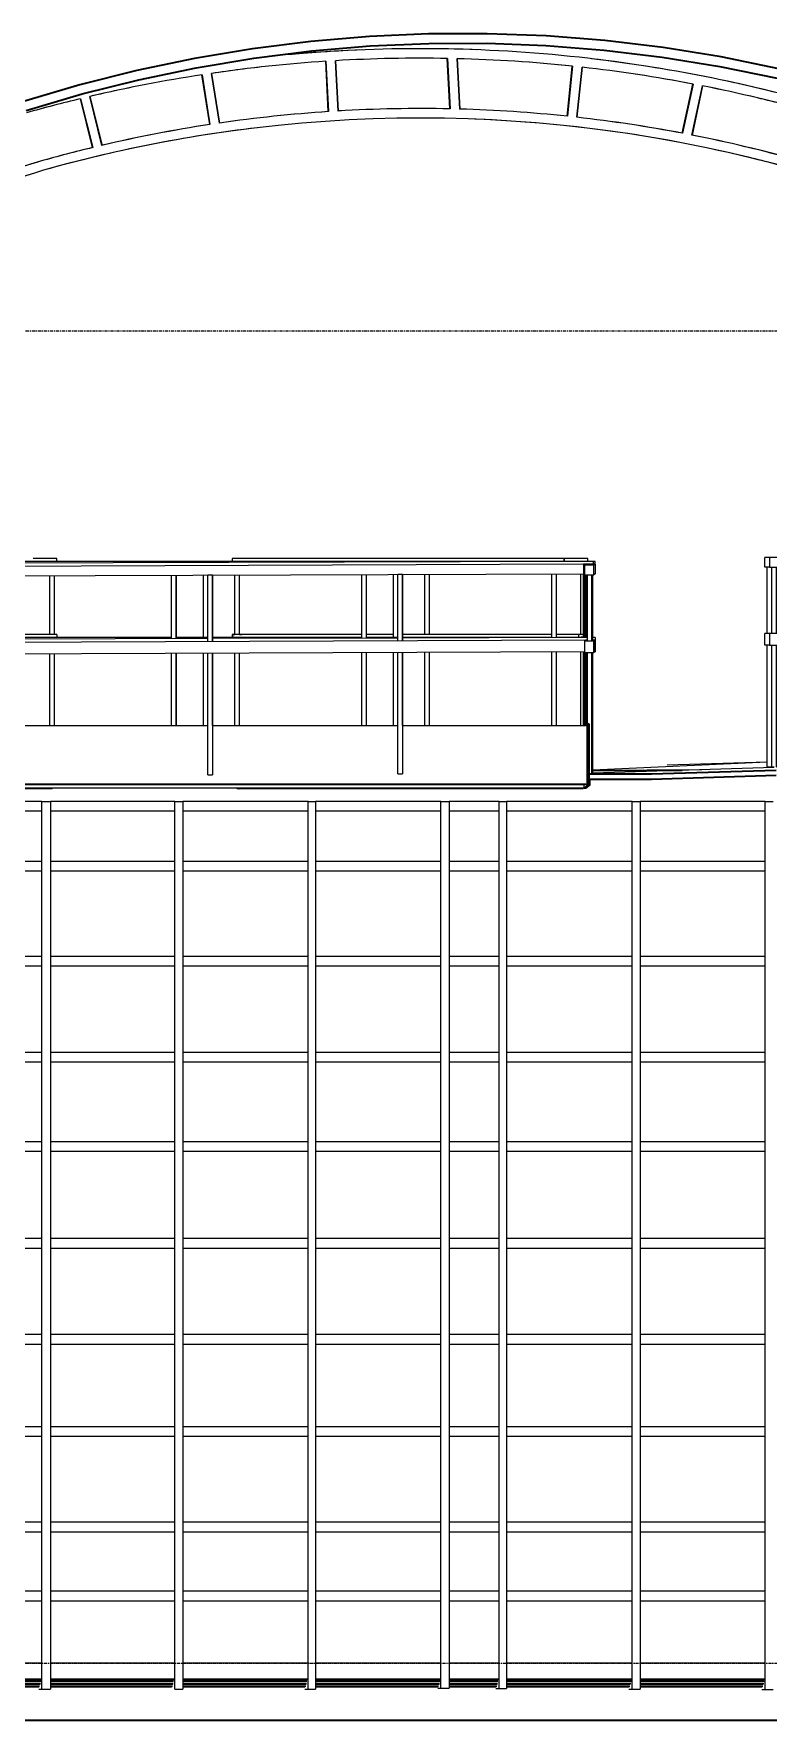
# Model space of a CAD drawing. Header units: millimetres. Extents: x -6070 to 23476, y -682 to 8474.
# Drawn here: x 6396 to 10260, y -400 to 8474 of the extents above; entities that cross this region are included whole.
import ezdxf

# ---------------------------------------------------------------- set-up
doc = ezdxf.new("R2010")
doc.units = ezdxf.units.MM
doc.linetypes.add('Centre', pattern=[31.75, 6.35, -4.7625, 15.875, -4.7625])
for name, color, linetype, lineweight in [('A-FLOR', 192, 'Continuous', 9), ('A-FLOR-LEVL', 51, 'Continuous', 9), ('A-ROOF', 132, 'Continuous', 9), ('M-EQPM', 50, 'Continuous', 9), ('S-BEAM', 12, 'Continuous', 9), ('Балясины', 7, 'Continuous', 9), ('Верхние поручни', 7, 'Continuous', 9), ('Поручни', 250, 'Continuous', 18)]:
    doc.layers.add(name, color=color, linetype=linetype, lineweight=lineweight)

# ---------------------------------------------------------------- blocks, each defined once
blk = doc.blocks.new('Mechanical Equipment 92 - Mechanical Equipment 91-3240296-Section 2')
at = {"layer": 'M-EQPM'}
for p, q in [((6439, 4434.2), (5784.5, 4434.2)), ((5784.5, 4384.2), (6439, 4384.2)), ((6438.6, 4434.2), (6439, 4434.2)), ((6439, 4434.2), (6484.5, 4434.2)), ((6439, -237.2), (6439, 4434.2)), ((6484.5, 4434.2), (6484.5, -237.2)), ((7137.8, 4434.2), (6484.5, 4434.2)), ((6484.5, 4384.2), (7137.8, 4384.2)), ((7137.3, 4434.2), (7137.8, 4434.2)), ((7137.8, 4434.2), (7180.7, 4434.2)), ((7137.8, -236.6), (7137.8, 4434.2)), ((7180.7, 4434.2), (7180.7, -236.6)), ((7839, 4434.2), (7180.7, 4434.2)), ((7180.7, 4384.2), (7839, 4384.2)), ((7838.6, 4434.2), (7839, 4434.2)), ((7839, 4434.2), (7878.2, 4434.2)), ((7839, -236.5), (7839, 4434.2)), ((7878.2, 4434.2), (7878.2, -236.5)), ((8537.8, 4434.2), (7878.2, 4434.2)), ((7878.2, 4384.2), (8537.8, 4384.2)), ((8537.3, 4434.2), (8537.8, 4434.2)), ((8537.8, 4434.2), (8580.7, 4434.2)), ((8537.8, -231.4), (8537.8, 4434.2)), ((8580.7, 4434.2), (8580.7, -231.4)), ((8844, 4434.2), (8580.7, 4434.2)), ((8580.7, 4384.2), (8844, 4384.2)), ((8843.6, 4434.2), (8844, 4434.2)), ((8844, 4434.2), (8883.2, 4434.2)), ((8844, -233.3), (8844, 4434.2)), ((8883.2, 4434.2), (8883.2, -233.3)), ((9544, 4434.2), (8883.2, 4434.2)), ((8883.2, 4384.2), (9544, 4384.2)), ((9543.5, 4434.2), (9544, 4434.2)), ((9544, 4434.2), (9586.9, 4434.2)), ((9544, -236.2), (9544, 4434.2)), ((9586.9, 4434.2), (9586.9, -236.2)), ((10243.4, 4434.2), (9586.9, 4434.2)), ((9586.9, 4384.2), (10243.4, 4384.2)), ((10243, 4434.2), (10243.4, 4434.2)), ((10243.4, 4434.2), (10286.4, 4434.2)), ((10243.4, -237.5), (10243.4, 4434.2)), ((6439, 4119.2), (5784.5, 4119.2)), ((7137.8, 4119.2), (6484.5, 4119.2)), ((7839, 4119.2), (7180.7, 4119.2)), ((8537.8, 4119.2), (7878.2, 4119.2)), ((8844, 4119.2), (8580.7, 4119.2)), ((9544, 4119.2), (8883.2, 4119.2)), ((10243.4, 4119.2), (9586.9, 4119.2)), ((5784.5, 4069.2), (6439, 4069.2)), ((6484.5, 4069.2), (7137.8, 4069.2)), ((7180.7, 4069.2), (7839, 4069.2)), ((7878.2, 4069.2), (8537.8, 4069.2)), ((8580.7, 4069.2), (8844, 4069.2)), ((8883.2, 4069.2), (9544, 4069.2)), ((9586.9, 4069.2), (10243.4, 4069.2)), ((6439, 3619.2), (5784.5, 3619.2)), ((5784.5, 3569.2), (6439, 3569.2)), ((7137.8, 3619.2), (6484.5, 3619.2)), ((6484.5, 3569.2), (7137.8, 3569.2)), ((7839, 3619.2), (7180.7, 3619.2)), ((7180.7, 3569.2), (7839, 3569.2)), ((8537.8, 3619.2), (7878.2, 3619.2)), ((7878.2, 3569.2), (8537.8, 3569.2)), ((8844, 3619.2), (8580.7, 3619.2)), ((8580.7, 3569.2), (8844, 3569.2)), ((9544, 3619.2), (8883.2, 3619.2)), ((8883.2, 3569.2), (9544, 3569.2)), ((10243.4, 3619.2), (9586.9, 3619.2)), ((9586.9, 3569.2), (10243.4, 3569.2)), ((6439, 3114.2), (5784.5, 3114.2)), ((7137.8, 3114.2), (6484.5, 3114.2)), ((7839, 3114.2), (7180.7, 3114.2)), ((8537.8, 3114.2), (7878.2, 3114.2)), ((8844, 3114.2), (8580.7, 3114.2)), ((9544, 3114.2), (8883.2, 3114.2)), ((10243.4, 3114.2), (9586.9, 3114.2)), ((5784.5, 3064.2), (6439, 3064.2)), ((6484.5, 3064.2), (7137.8, 3064.2)), ((7180.7, 3064.2), (7839, 3064.2)), ((7878.2, 3064.2), (8537.8, 3064.2)), ((8580.7, 3064.2), (8844, 3064.2)), ((8883.2, 3064.2), (9544, 3064.2)), ((9586.9, 3064.2), (10243.4, 3064.2)), ((6439, 2644.2), (5784.5, 2644.2)), ((5784.5, 2594.2), (6439, 2594.2)), ((7137.8, 2644.2), (6484.5, 2644.2)), ((6484.5, 2594.2), (7137.8, 2594.2)), ((7839, 2644.2), (7180.7, 2644.2)), ((7180.7, 2594.2), (7839, 2594.2)), ((8537.8, 2644.2), (7878.2, 2644.2)), ((7878.2, 2594.2), (8537.8, 2594.2)), ((8844, 2644.2), (8580.7, 2644.2)), ((8580.7, 2594.2), (8844, 2594.2)), ((9544, 2644.2), (8883.2, 2644.2)), ((8883.2, 2594.2), (9544, 2594.2)), ((10243.4, 2644.2), (9586.9, 2644.2)), ((9586.9, 2594.2), (10243.4, 2594.2)), ((6439, 2134.2), (5784.5, 2134.2)), ((7137.8, 2134.2), (6484.5, 2134.2)), ((7839, 2134.2), (7180.7, 2134.2)), ((8537.8, 2134.2), (7878.2, 2134.2)), ((8844, 2134.2), (8580.7, 2134.2)), ((9544, 2134.2), (8883.2, 2134.2)), ((10243.4, 2134.2), (9586.9, 2134.2)), ((5784.5, 2084.2), (6439, 2084.2)), ((6484.5, 2084.2), (7137.8, 2084.2)), ((7180.7, 2084.2), (7839, 2084.2)), ((7878.2, 2084.2), (8537.8, 2084.2)), ((8580.7, 2084.2), (8844, 2084.2)), ((8883.2, 2084.2), (9544, 2084.2)), ((9586.9, 2084.2), (10243.4, 2084.2)), ((6439, 1629.2), (5784.5, 1629.2)), ((7137.8, 1629.2), (6484.5, 1629.2)), ((7839, 1629.2), (7180.7, 1629.2)), ((8537.8, 1629.2), (7878.2, 1629.2)), ((8844, 1629.2), (8580.7, 1629.2)), ((9544, 1629.2), (8883.2, 1629.2)), ((10243.4, 1629.2), (9586.9, 1629.2)), ((5784.5, 1579.2), (6439, 1579.2)), ((6484.5, 1579.2), (7137.8, 1579.2)), ((7180.7, 1579.2), (7839, 1579.2)), ((7878.2, 1579.2), (8537.8, 1579.2)), ((8580.7, 1579.2), (8844, 1579.2)), ((8883.2, 1579.2), (9544, 1579.2)), ((9586.9, 1579.2), (10243.4, 1579.2)), ((6439, 1144.2), (5784.5, 1144.2)), ((5784.5, 1094.2), (6439, 1094.2)), ((7137.8, 1144.2), (6484.5, 1144.2)), ((6484.5, 1094.2), (7137.8, 1094.2)), ((7839, 1144.2), (7180.7, 1144.2)), ((7180.7, 1094.2), (7839, 1094.2)), ((8537.8, 1144.2), (7878.2, 1144.2)), ((7878.2, 1094.2), (8537.8, 1094.2)), ((8844, 1144.2), (8580.7, 1144.2)), ((8580.7, 1094.2), (8844, 1094.2)), ((9544, 1144.2), (8883.2, 1144.2)), ((8883.2, 1094.2), (9544, 1094.2)), ((10243.4, 1144.2), (9586.9, 1144.2)), ((9586.9, 1094.2), (10243.4, 1094.2)), ((6439, 641.7), (5784.5, 641.7)), ((7137.8, 641.7), (6484.5, 641.7)), ((7839, 641.7), (7180.7, 641.7)), ((8537.8, 641.7), (7878.2, 641.7)), ((8844, 641.7), (8580.7, 641.7)), ((9544, 641.7), (8883.2, 641.7)), ((10243.4, 641.7), (9586.9, 641.7)), ((5784.5, 591.7), (6439, 591.7)), ((6484.5, 591.7), (7137.8, 591.7)), ((7180.7, 591.7), (7839, 591.7)), ((7878.2, 591.7), (8537.8, 591.7)), ((8580.7, 591.7), (8844, 591.7)), ((8883.2, 591.7), (9544, 591.7)), ((9586.9, 591.7), (10243.4, 591.7)), ((6439, 279.2), (5784.5, 279.2)), ((7137.8, 279.2), (6484.5, 279.2)), ((7839, 279.2), (7180.7, 279.2)), ((8537.8, 279.2), (7878.2, 279.2)), ((8844, 279.2), (8580.7, 279.2)), ((9544, 279.2), (8883.2, 279.2)), ((10243.4, 279.2), (9586.9, 279.2)), ((5784.5, 229.2), (6439, 229.2)), ((6484.5, 229.2), (7137.8, 229.2)), ((7180.7, 229.2), (7839, 229.2)), ((7878.2, 229.2), (8537.8, 229.2)), ((8580.7, 229.2), (8844, 229.2)), ((8883.2, 229.2), (9544, 229.2)), ((9586.9, 229.2), (10243.4, 229.2)), ((6439, -100), (5784.5, -100)), ((7137.8, -100), (6484.5, -100)), ((7839, -100), (7180.7, -100)), ((8537.8, -100), (7878.2, -100)), ((8844, -100), (8580.7, -100)), ((9544, -100), (8883.2, -100)), ((10243.4, -100), (9586.9, -100)), ((5784.5, -183.7), (6439, -183.7)), ((6439, -183.7), (5784.5, -183.7)), ((5784.5, -186), (6433.8, -186)), ((6433.7, -186), (5784.5, -186)), ((5784.5, -195.1), (6433.2, -195.1)), ((6433.1, -195.1), (5784.5, -195.1)), ((5784.5, -206.4), (6431.6, -206.4)), ((6431.4, -206.4), (5784.5, -206.4)), ((5784.5, -210), (6429.3, -210)), ((6429.1, -210), (5784.5, -210)), ((5784.5, -221.1), (6427, -221.1)), ((6426.8, -221.2), (5784.5, -221.2)), ((5784.5, -222.3), (6424.7, -222.3)), ((6424.6, -222.3), (5784.5, -222.3)), ((5784.5, -223.4), (6422.5, -223.4)), ((6422.3, -237.2), (6439, -237.2)), ((6439, -237.2), (6484.5, -237.2)), ((6484.5, -183.7), (7137.8, -183.7)), ((7137.8, -183.7), (6484.5, -183.7)), ((6484.5, -186), (7132.6, -186)), ((7132.4, -186), (6484.5, -186)), ((6484.5, -195.1), (7132, -195.1)), ((7131.8, -195.1), (6484.5, -195.1)), ((6484.5, -206.4), (7130.3, -206.4)), ((7130.2, -206.4), (6484.5, -206.4)), ((6484.5, -210), (7128, -210)), ((7127.9, -210), (6484.5, -210)), ((6484.5, -221.1), (7125.7, -221.1)), ((7125.6, -221.2), (6484.5, -221.2)), ((6484.5, -222.3), (7123.5, -222.3)), ((7123.3, -222.3), (6484.5, -222.3)), ((6484.5, -223.4), (7121.2, -223.4)), ((7137.8, -236.6), (7180.7, -236.6)), ((7180.7, -183.7), (7839, -183.7)), ((7839, -183.7), (7180.7, -183.7)), ((7180.7, -186), (7833.8, -186)), ((7833.7, -186), (7180.7, -186)), ((7180.7, -195.1), (7833.2, -195.1)), ((7833.1, -195.1), (7180.7, -195.1)), ((7180.7, -206.4), (7831.5, -206.4)), ((7831.4, -206.4), (7180.7, -206.4)), ((7180.7, -210), (7829.2, -210)), ((7829.1, -210), (7180.7, -210)), ((7180.7, -221.1), (7827, -221.1)), ((7826.8, -221.2), (7180.7, -221.2)), ((7180.7, -222.3), (7824.7, -222.3)), ((7824.6, -222.3), (7180.7, -222.3)), ((7180.7, -223.4), (7822.5, -223.4)), ((7822.3, -236.5), (7839, -236.5)), ((7839, -236.5), (7878.2, -236.5)), ((7878.2, -183.7), (8537.8, -183.7)), ((8537.8, -183.7), (7878.2, -183.7)), ((7878.2, -186), (8532.6, -186)), ((8532.4, -186), (7878.2, -186)), ((7878.2, -195.1), (8532, -195.1)), ((8531.8, -195.1), (7878.2, -195.1)), ((7878.2, -206.4), (8530.3, -206.4)), ((8530.2, -206.4), (7878.2, -206.4)), ((7878.2, -210), (8528, -210)), ((8527.9, -210), (7878.2, -210)), ((7878.2, -221.1), (8525.7, -221.1)), ((8525.6, -221.2), (7878.2, -221.2)), ((7878.2, -222.3), (8523.5, -222.3)), ((8523.3, -222.3), (7878.2, -222.3)), ((7878.2, -223.4), (8521.2, -223.4)), ((8521.1, -231.4), (8537.8, -231.4)), ((8537.8, -231.4), (8580.7, -231.4)), ((8580.7, -183.7), (8844, -183.7)), ((8844, -183.7), (8580.7, -183.7)), ((8580.7, -186), (8838.8, -186)), ((8838.7, -186), (8580.7, -186)), ((8580.7, -195.1), (8838.2, -195.1)), ((8838.1, -195.1), (8580.7, -195.1)), ((8580.7, -206.4), (8836.5, -206.4)), ((8836.4, -206.4), (8580.7, -206.4)), ((8580.7, -210), (8834.2, -210)), ((8834.1, -210), (8580.7, -210)), ((8580.7, -221.1), (8832, -221.1)), ((8831.8, -221.2), (8580.7, -221.2)), ((8580.7, -222.3), (8829.7, -222.3)), ((8829.6, -222.3), (8580.7, -222.3)), ((8580.7, -223.4), (8827.5, -223.4)), ((8827.3, -233.3), (8844, -233.3)), ((8844, -233.3), (8883.2, -233.3)), ((8883.2, -183.7), (9544, -183.7)), ((9544, -183.7), (8883.2, -183.7)), ((8883.2, -186), (9538.8, -186)), ((9538.7, -186), (8883.2, -186)), ((8883.2, -195.1), (9538.2, -195.1)), ((9538.1, -195.1), (8883.2, -195.1)), ((8883.2, -206.4), (9536.5, -206.4)), ((9536.4, -206.4), (8883.2, -206.4)), ((8883.2, -210), (9534.2, -210)), ((9534.1, -210), (8883.2, -210)), ((8883.2, -221.1), (9532, -221.1)), ((9531.8, -221.2), (8883.2, -221.2)), ((8883.2, -222.3), (9529.7, -222.3)), ((9529.6, -222.3), (8883.2, -222.3)), ((8883.2, -223.4), (9527.4, -223.4)), ((9527.3, -236.2), (9544, -236.2)), ((9544, -236.2), (9586.9, -236.2)), ((9586.9, -183.7), (10243.4, -183.7)), ((10243.4, -183.7), (9586.9, -183.7)), ((9586.9, -186), (10238.3, -186)), ((10238.1, -186), (9586.9, -186)), ((9586.9, -195.1), (10237.6, -195.1)), ((10237.5, -195.1), (9586.9, -195.1)), ((9586.9, -206.4), (10236, -206.4)), ((10235.8, -206.4), (9586.9, -206.4)), ((9586.9, -210), (10233.7, -210)), ((10233.5, -210), (9586.9, -210)), ((9586.9, -221.1), (10231.4, -221.1)), ((10231.3, -221.2), (9586.9, -221.2)), ((9586.9, -222.3), (10229.1, -222.3)), ((10229, -222.3), (9586.9, -222.3)), ((9586.9, -223.4), (10226.9, -223.4)), ((10226.8, -237.5), (10243.4, -237.5)), ((10243.4, -237.5), (10286.4, -237.5))]:
    blk.add_line(p, q, dxfattribs=at)
blk = doc.blocks.new('Structural Framing 403 - Structural Framing 400-3251128-Section 2')
at = {"layer": 'S-BEAM'}
for p, q in [((8432.1, 8395), (8431.7, 8395)), ((8572.6, 8343.7), (8586.6, 8078.4)), ((8636.7, 8077.2), (8622.8, 8342.7)), ((8623.2, 8342.7), (8637.1, 8077.2)), ((7281.8, 8257.8), (7323.2, 7996.1)), ((7372.7, 8003.5), (7331.2, 8265.2)), ((7331.6, 8265.2), (7331.2, 8265.2)), ((7331.6, 8265.2), (7373.1, 8003.5)), ((7933.2, 8328.7), (7947.1, 8064.1)), ((7997, 8067.2), (7983.1, 8331.8)), ((7983.1, 8331.8), (7983.5, 8331.8)), ((7983.5, 8331.8), (7997.4, 8067.2)), ((9230.9, 8303.1), (9203.2, 8039.5)), ((9252.9, 8034.1), (9280.6, 8297.7)), ((9281, 8297.6), (9253.3, 8034.1)), ((9864.6, 8209.2), (9809.5, 7950)), ((9858.6, 7940.4), (9913.7, 8199.7)), ((9914.1, 8199.6), (9859, 7940.4)), ((6642.2, 8132.1), (6706.3, 7875)), ((6755, 7886.5), (6690.9, 8143.7)), ((6690.9, 8143.7), (6691.3, 8143.7)), ((6691.3, 8143.7), (6755.4, 7886.5)), ((8432.1, 8080), (8431.7, 8080)), ((8636.7, 8077.2), (8637.1, 8077.2)), ((9252.9, 8034.1), (9253.3, 8034.1)), ((9859, 7940.4), (9858.6, 7940.4)), ((6446.8, 7755.4), (6447.2, 7755.4))]:
    blk.add_line(p, q, dxfattribs=at)
for centre, major_axis, start_param, end_param in [((8431.7, 718.7), (0, 7676.3), 6.205232, 6.400519), ((8431.7, 718.7), (0, 7626.3), 6.264705, 6.342047), ((8432.1, 718.7), (0, 7676.3), 6.244562, 6.283786), ((8431.7, 718.7), (0, 7626.3), 6.178204, 6.258131), ((8431.7, 718.7), (0, 7676.3), 6.008849, 6.205179), ((8432.1, 718.7), (0, 7676.3), 6.008849, 6.165956), ((8431.7, 718.7), (0, 7626.3), 0.15137, 0.230304), ((8432.1, 718.7), (0, 7626.3), 0.151422, 0.230304), ((8431.7, 718.7), (0, 7626.3), 0.065419, 0.144813), ((8432.1, 718.7), (0, 7626.3), 0.105116, 0.144813), ((8431.7, 718.7), (0, 7626.3), 6.094168, 6.171647), ((8431.7, 718.7), (0, 7626.3), 6.009732, 6.087611), ((8431.7, 718.7), (0, 7626.3), 0.236861, 0.27546), ((8432.1, 718.7), (0, 7626.3), 0.236913, 0.27546), ((8431.7, 718.7), (0, 7311.3), 6.008237, 6.558134), ((8431.7, 718.7), (0, 7361.3), 6.26215, 6.342282), ((8432.1, 718.7), (0, 7361.3), 6.262206, 6.302216), ((8431.7, 718.7), (0, 7361.3), 6.216766, 6.255338), ((8431.7, 718.7), (0, 7361.3), 0.151164, 0.229799), ((8431.7, 718.7), (0, 7361.3), 0.065889, 0.144371), ((8431.7, 718.7), (0, 7361.3), 6.178194, 6.216711), ((8431.7, 718.7), (0, 7361.3), 6.094903, 6.171402), ((8432.1, 718.7), (0, 7361.3), 6.094958, 6.171402), ((8432.1, 718.7), (0, 7311.3), 0.117835, 0.274948), ((8431.7, 718.7), (0, 7361.3), 6.009941, 6.08811), ((8432.1, 718.7), (0, 7361.3), 6.009994, 6.08811), ((8431.7, 718.7), (0, 7361.3), 0.236591, 0.275032), ((9232.1, -1258.8), (0, 9434.8), 0.299689, 0.465815), ((9232.5, -1258.8), (0, 9434.8), 0.299689, 0.465815), ((9232.1, -1258.8), (0, 9484.8), 0.299624, 0.330232)]:
    blk.add_ellipse(centre, major_axis=major_axis, ratio=0.999984, start_param=start_param, end_param=end_param, dxfattribs=at)
blk = doc.blocks.new('Structural Framing 404 - Structural Framing 400-3251352-Section 2')
at = {"layer": 'S-BEAM'}
for p, q in [((8432, 8395), (8430.3, 8395)), ((8585.1, 8078.4), (8571.2, 8343.7)), ((7322, 7996.1), (7280.6, 8257.6)), ((7373.2, 8003.5), (7331.7, 8265.2)), ((7945.7, 8064.1), (7931.9, 8328.6)), ((9201.5, 8039.7), (9229.2, 8303.1)), ((9230.9, 8303.1), (9229.2, 8303.1)), ((9807.8, 7950.2), (9862.8, 8209.2)), ((9864.5, 8209.2), (9809.4, 7950)), ((9864.5, 8209.2), (9862.8, 8209.2)), ((6705.3, 7875), (6641.3, 8131.7)), ((6755.7, 7886.5), (6691.6, 8143.7)), ((8432, 8080), (8430.3, 8080)), ((7947.1, 8064.1), (7945.7, 8064.1))]:
    blk.add_line(p, q, dxfattribs=at)
for centre, major_axis, start_param, end_param in [((8430.3, 718.7), (0, 7676.3), 0.039877, 0.116941), ((8430.3, 718.7), (0, 7676.3), 6.244509, 6.283565), ((8432, 718.7), (0, 7676.3), 6.244532, 6.283786), ((8430.3, 718.7), (0, 7626.3), 6.178204, 6.257881), ((8430.3, 718.7), (0, 7626.3), 6.094168, 6.171377), ((8432, 718.7), (0, 7626.3), 0.190865, 0.230304), ((8430.3, 718.7), (0, 7626.3), 6.009732, 6.087325), ((8432, 718.7), (0, 7626.3), 0.236951, 0.27546), ((8430.3, 718.7), (0, 7361.3), 0.019031, 0.05886), ((8430.3, 718.7), (0, 7361.3), 6.26215, 6.301986), ((8432, 718.7), (0, 7361.3), 6.262179, 6.302216), ((8432, 718.7), (0, 7626.3), 6.009732, 6.048672), ((8430.3, 718.7), (0, 7361.3), 0.151164, 0.229575), ((8430.3, 718.7), (0, 7361.3), 0.065889, 0.144144), ((8430.3, 718.7), (0, 7311.3), 6.008237, 6.243907), ((8430.3, 718.7), (0, 7361.3), 0.236591, 0.275032), ((8432, 718.7), (0, 7311.3), 0.19642, 0.274948), ((8432, 718.7), (0, 7311.3), 6.008237, 6.047489), ((9232.1, -1258.8), (0, 9434.8), 0.299689, 0.465815), ((9230.4, -1258.8), (0, 9484.8), 0.299624, 0.330064)]:
    blk.add_ellipse(centre, major_axis=major_axis, ratio=0.999729, start_param=start_param, end_param=end_param, dxfattribs=at)
blk = doc.blocks.new('Structural Framing 405 - Structural Framing 400-3251881-Section 2')
at = {"layer": 'S-BEAM'}
for p, q in [((8432.5, 8395), (8432.2, 8395)), ((8637.5, 8077.2), (8623.6, 8342.6)), ((7373.4, 8003.5), (7332, 8265.2)), ((7997.7, 8067.2), (7983.9, 8331.8)), ((9253.7, 8034.1), (9281.3, 8297.6)), ((9859.4, 7940.4), (9914.4, 8199.1)), ((6755.7, 7886.9), (6691.6, 8143.7)), ((8432.5, 8080), (8432.2, 8080))]:
    blk.add_line(p, q, dxfattribs=at)
for centre, major_axis, start_param, end_param in [((8432.2, 718.7), (0, 7676.3), 6.244568, 6.283786), ((8432.5, 718.7), (0, 7676.3), 6.244611, 6.283786), ((8432.5, 718.7), (0, 7676.3), 6.008849, 6.165956), ((8432.2, 718.7), (0, 7361.3), 6.262413, 6.302216), ((8432.5, 718.7), (0, 7361.3), 6.262458, 6.302216), ((8432.5, 718.7), (0, 7361.3), 6.095247, 6.171402), ((8432.5, 718.7), (0, 7361.3), 6.0103, 6.08811)]:
    blk.add_ellipse(centre, major_axis=major_axis, ratio=0.999994, start_param=start_param, end_param=end_param, dxfattribs=at)
blk = doc.blocks.new('Structural Framing 421 - Structural Framing 421-3338092-Section 2')
at = {"layer": 'S-BEAM'}
for p, q in [((6336.4, 4834.5), (7311.4, 4834.6)), ((7336.4, 4834.6), (8311.4, 4834.6)), ((8336.4, 4834.6), (9307.4, 4834.6)), ((9318.1, 4840.8), (9319.9, 4838.8)), ((9313.9, 4525.8), (2583.7, 4525.6)), ((9308.1, 4532), (9313.9, 4525.8)), ((9313.9, 4525.7), (9324, 4525.7)), ((9324, 4525.7), (9318.1, 4532)), ((9324, 4525.7), (9324, 4552.5)), ((9324, 4522.1), (9324, 4552.5)), ((9291.2, 4504), (2573.7, 4504)), ((9324, 4522.1), (2583.7, 4522.1)), ((6493.5, 4500.4), (2583.7, 4500.4)), ((6483.5, 4500.4), (6483.5, 4500.1)), ((6493.5, 4500.4), (6493.5, 4504)), ((6493.5, 4500.1), (6493.5, 4500.4)), ((7466, 4500.4), (7465.8, 4500.1)), ((7466, 4500.4), (7466, 4504)), ((9286.2, 4500.4), (7466, 4500.4)), ((7475.8, 4500.1), (7476, 4500.4)), ((9276.2, 4500.4), (9276.2, 4500.1)), ((9286.2, 4500.4), (9286.2, 4504)), ((9286.2, 4500.1), (9286.2, 4500.4)), ((9291.2, 4504), (9291.2, 4522.1)), ((9314, 4522.1), (9291.2, 4504)), ((9291.2, 4504), (9301.2, 4504)), ((9301.2, 4504), (9324, 4522.1)), ((9313.4, 4522.1), (9314, 4522.1))]:
    blk.add_line(p, q, dxfattribs=at)
at = {"layer": 'S-BEAM', "lineweight": 35}
for p, q in [((9318.1, 4840.8), (9308.1, 4840.8)), ((9308.1, 4840.8), (9308.1, 4532)), ((9318.1, 4532), (9318.1, 4840.8)), ((9308.1, 4532), (9318.1, 4532))]:
    blk.add_line(p, q, dxfattribs=at)
blk = doc.blocks.new('Ограждение - 25mm-3380786-Section 2')
at = {"layer": 'Балясины'}
for p, q in [((9336.4, 5282.6), (9336.4, 5627.5)), ((9336.5, 5282.8), (9336.5, 5627.5)), ((9336.4, 4582.8), (9336.4, 5217.5)), ((9336.5, 4583.2), (9336.5, 5217.5))]:
    blk.add_line(p, q, dxfattribs=at)
blk = doc.blocks.new('Ограждение - 25mm-3380818-Section 2')
at = {"layer": 'Балясины'}
for p, q in [((9336.6, 5297.4), (9336.6, 5627.5)), ((9336.6, 4597.4), (9336.6, 5217.5)), ((9336.5, 4597.4), (9336.6, 4597.4))]:
    blk.add_line(p, q, dxfattribs=at)
blk = doc.blocks.new('Ограждение - 25mm-3380790-Section 2')
at = {"layer": 'Балясины'}
for p, q in [((9288.6, 5298), (9288.6, 5632.6)), ((9288.7, 5632.6), (9288.7, 5297.7)), ((9288.6, 4834.6), (9288.6, 5222.6)), ((9288.7, 5222.6), (9288.7, 4834.6))]:
    blk.add_line(p, q, dxfattribs=at)
blk = doc.blocks.new('Ограждение - 25mm-V4-Section 2')
at = {"layer": 'Балясины'}
for p, q in [((6481, 5312.4), (6481, 5622.1)), ((6506, 5312.4), (6506, 5622.2)), ((6481, 4834.5), (6481, 5212.1)), ((6506, 4834.5), (6506, 5212.2))]:
    blk.add_line(p, q, dxfattribs=at)
blk = doc.blocks.new('Ограждение - 25mm-3380792-Section 2')
at = {"layer": 'Балясины'}
for p, q in [((7453.5, 5312.4), (7453.5, 5625.8)), ((7453.5, 5312.4), (7453.5, 5625.8)), ((7478.5, 5312.4), (7478.5, 5625.8)), ((7453.5, 4834.6), (7453.5, 5215.8)), ((7453.5, 4834.6), (7453.5, 5215.8)), ((7478.5, 4834.6), (7478.5, 5215.8))]:
    blk.add_line(p, q, dxfattribs=at)
blk = doc.blocks.new('Ограждение - 25mm-3380794-Section 2')
at = {"layer": 'Балясины'}
for p, q in [((9273.7, 5312.4), (9273.7, 5632.5)), ((9273.7, 4834.6), (9273.7, 5222.5))]:
    blk.add_line(p, q, dxfattribs=at)
blk = doc.blocks.new('Ограждение - 25mm-3380808-Section 2')
at = {"layer": 'Балясины'}
for p, q in [((9307.4, 5627.5), (9307.4, 5279.1)), ((9332.4, 5279.1), (9332.4, 5627.5)), ((9332.5, 5279.2), (9332.5, 5627.5)), ((9307.4, 5217.5), (9307.4, 4579)), ((9332.4, 4579), (9332.4, 5217.5)), ((9332.5, 4579.2), (9332.5, 5217.5)), ((9332.4, 4579), (9332.5, 4579.2))]:
    blk.add_line(p, q, dxfattribs=at)
blk = doc.blocks.new('Ограждение - 25mm-V5-Section 2')
at = {"layer": 'Балясины'}
for p, q in [((9335.9, 5282), (9335.9, 5627.5)), ((9335.9, 5282.1), (9335.9, 5627.5)), ((9335.9, 4581.9), (9335.9, 5217.5)), ((9335.9, 4582.2), (9335.9, 5217.5)), ((9335.9, 4581.9), (9335.9, 4582.2))]:
    blk.add_line(p, q, dxfattribs=at)
blk = doc.blocks.new('Ограждение - 25mm-V6-Section 2')
at = {"layer": 'Балясины'}
for p, q in [((8336.4, 5629), (8311.4, 5628.7)), ((8311.4, 5278.9), (8311.4, 5628.7)), ((8336.4, 5629), (8336.4, 5279)), ((8336.6, 5629), (8336.4, 5629)), ((8336.6, 5279), (8336.6, 5629)), ((8311.4, 4579), (8311.4, 5218.9)), ((8336.4, 5219), (8336.4, 4579)), ((8336.6, 4834.6), (8336.6, 5219)), ((8311.4, 4579), (8336.4, 4579))]:
    blk.add_line(p, q, dxfattribs=at)
blk = doc.blocks.new('Ограждение - 25mm-V7-Section 2')
at = {"layer": 'Балясины'}
for p, q in [((7336.4, 5625.3), (7311.4, 5625)), ((7311.4, 5275.2), (7311.4, 5625)), ((7336.4, 5625.3), (7336.4, 5275.3)), ((7336.6, 5625.3), (7336.4, 5625.3)), ((7336.6, 5275.3), (7336.6, 5625.3)), ((7311.4, 4575.3), (7311.4, 5215.2)), ((7336.4, 5215.3), (7336.4, 4575.3)), ((7336.6, 4834.6), (7336.6, 5215.3)), ((7311.4, 4575.3), (7336.4, 4575.3))]:
    blk.add_line(p, q, dxfattribs=at)
blk = doc.blocks.new('Ограждение - 25mm-V15-Section 2')
at = {"layer": 'Балясины'}
for p, q in [((7121.2, 5290.8), (7121.2, 5624.5)), ((7146.2, 5290.9), (7146.2, 5624.6)), ((7146.3, 5290.9), (7146.3, 5624.6)), ((7121.2, 4834.6), (7121.2, 5214.5)), ((7146.2, 4834.6), (7146.2, 5214.6)), ((7146.3, 4834.6), (7146.3, 5214.6))]:
    blk.add_line(p, q, dxfattribs=at)
blk = doc.blocks.new('Ограждение - 25mm-V16-Section 2')
at = {"layer": 'Балясины'}
for p, q in [((8121.2, 5293.8), (8121.2, 5628.2)), ((8146.2, 5293.8), (8146.2, 5628.3)), ((8146.3, 5293.8), (8146.3, 5628.3)), ((8121.2, 4834.6), (8121.2, 5218.2)), ((8146.2, 4834.6), (8146.2, 5218.3)), ((8146.3, 4834.6), (8146.3, 5218.3))]:
    blk.add_line(p, q, dxfattribs=at)
blk = doc.blocks.new('Ограждение - 25mm-V17-Section 2')
at = {"layer": 'Балясины'}
for p, q in [((9121.2, 5296.7), (9121.2, 5631.9)), ((9146.2, 5296.8), (9146.2, 5632)), ((9146.2, 5296.8), (9146.2, 5632)), ((9121.2, 4834.6), (9121.2, 5221.9)), ((9146.2, 4834.6), (9146.2, 5222)), ((9146.2, 4834.6), (9146.2, 5222))]:
    blk.add_line(p, q, dxfattribs=at)
blk = doc.blocks.new('Ограждение - 25mm-1626530-Section 2')
at = {"layer": 'Балясины'}
for p, q in [((9306.9, 5297.4), (9306.9, 5627.5)), ((9307, 5627.5), (9307, 5297.4)), ((9306.9, 4834.6), (9306.9, 5217.5)), ((9307, 5217.5), (9307, 4834.6))]:
    blk.add_line(p, q, dxfattribs=at)
blk = doc.blocks.new('Ограждение - 25mm-V18-Section 2')
at = {"layer": 'Балясины'}
for p, q in [((9302.4, 5297.4), (9302.4, 5627.5)), ((9302.5, 5627.5), (9302.5, 5297.4)), ((9302.4, 4834.6), (9302.4, 5217.5)), ((9302.5, 5217.5), (9302.5, 4834.6))]:
    blk.add_line(p, q, dxfattribs=at)
blk = doc.blocks.new('Ограждение - 25mm-V19-Section 2')
at = {"layer": 'Балясины'}
for p, q in [((9297.8, 5297.6), (9297.8, 5627.5)), ((9298, 5627.5), (9298, 5297.6)), ((9297.8, 4834.6), (9297.8, 5217.5)), ((9298, 5217.5), (9298, 4834.6))]:
    blk.add_line(p, q, dxfattribs=at)
blk = doc.blocks.new('Ограждение - 25mm-V20-Section 2')
at = {"layer": 'Балясины'}
for p, q in [((9293.3, 5297.6), (9293.3, 5627.5)), ((9293.4, 5627.5), (9293.4, 5297.6)), ((9293.3, 4834.6), (9293.3, 5217.5)), ((9293.4, 5217.5), (9293.4, 4834.6))]:
    blk.add_line(p, q, dxfattribs=at)
blk = doc.blocks.new('Ограждение - 25mm-V21-Section 2')
at = {"layer": 'Балясины'}
for p, q in [((9288.7, 5297.7), (9288.7, 5632.6)), ((9288.9, 5632.6), (9288.9, 5297.6)), ((9288.7, 4834.6), (9288.7, 5222.6)), ((9288.9, 5222.6), (9288.9, 4834.6))]:
    blk.add_line(p, q, dxfattribs=at)
blk = doc.blocks.new('Ограждение - 25mm-V22-Section 2')
at = {"layer": 'Балясины'}
for p, q in [((8288.7, 5297.7), (8288.7, 5628.8)), ((8288.7, 4834.6), (8288.7, 5218.8))]:
    blk.add_line(p, q, dxfattribs=at)
blk = doc.blocks.new('Ограждение - 25mm-V23-Section 2')
at = {"layer": 'Балясины'}
for p, q in [((7288.7, 5297.7), (7288.7, 5625.1)), ((7288.7, 4834.6), (7288.7, 5215.1))]:
    blk.add_line(p, q, dxfattribs=at)
blk = doc.blocks.new('Ограждение - 25mm-V28-Section 2')
at = {"layer": 'Балясины'}
for p, q in [((8453.5, 5312.4), (8453.5, 5629.5)), ((8478.5, 5312.4), (8478.5, 5629.6)), ((8453.5, 4834.6), (8453.5, 5219.5)), ((8478.5, 4834.6), (8478.5, 5219.6))]:
    blk.add_line(p, q, dxfattribs=at)
blk = doc.blocks.new('Ограждение - Ограждение-3379861-Section 2')
at = {"layer": 'Верхние поручни'}
for p, q in [((9288.9, 5682.6), (3212, 5660)), ((9247.5, 5697.1), (3229, 5679.2)), ((9201.2, 5697.7), (3246.5, 5697.7)), ((6518.5, 5712.5), (6393.5, 5712.5)), ((6518.5, 5697.7), (6518.5, 5712.5)), ((7441.1, 5712.5), (7440.8, 5712.5)), ((7441.1, 5697.7), (7441.1, 5712.5)), ((7566, 5712.5), (7441.1, 5712.5)), ((9186.2, 5712.4), (7566, 5712.4)), ((9186.2, 5697.7), (9186.2, 5713)), ((9311.2, 5713), (9186.2, 5713)), ((9186.2, 5712.4), (9186.2, 5697.7)), ((9276.3, 5697.7), (9201.2, 5697.7)), ((9339.1, 5697.4), (9247.5, 5697.1)), ((9276.6, 5697.7), (9276.3, 5697.7)), ((9298.8, 5697.6), (9276.6, 5697.6)), ((9288.9, 5682.6), (9288.6, 5632.6)), ((9298.9, 5682.6), (9288.9, 5682.6)), ((9293.1, 5677.5), (9298.8, 5682.4)), ((9299, 5697.5), (9298.8, 5697.6)), ((9298.8, 5682.4), (9298.9, 5682.6)), ((9348.8, 5682.4), (9298.8, 5682.4)), ((9298.9, 5682.6), (9349, 5683)), ((9349, 5697.5), (9299, 5697.5)), ((9311.2, 5697.5), (9311.2, 5713)), ((9339.1, 5697.4), (9339.2, 5682.9)), ((9348.8, 5682.4), (9343.1, 5677.5)), ((9349, 5683), (9348.8, 5682.4)), ((9349, 5683), (9349, 5697.5)), ((9349, 5683), (9349, 5633)), ((3169.7, 5609.9), (9288.6, 5632.6)), ((9288.6, 5632.6), (9293.1, 5632.6)), ((9348.8, 5632.4), (9343.1, 5627.5)), ((9349, 5633), (9348.8, 5632.4))]:
    blk.add_line(p, q, dxfattribs=at)
at = {"layer": 'Поручни'}
for p, q in [((9293.1, 5677.5), (9293.1, 5627.5)), ((9343.1, 5677.5), (9293.1, 5677.5)), ((9293.1, 5627.5), (9343.1, 5627.5)), ((9343.1, 5627.5), (9343.1, 5677.5)), ((9293.1, 5277.5), (9293.1, 5217.5)), ((9343.1, 5277.5), (9293.1, 5277.5)), ((9343.1, 5217.5), (9343.1, 5277.5)), ((9293.1, 5217.5), (9343.1, 5217.5))]:
    blk.add_line(p, q, dxfattribs=at)
at = {"layer": 'Поручни', "color": 7, "lineweight": 9}
for p, q in [((9298.9, 5282.6), (3158.7, 5259.8)), ((6518.5, 5312.4), (6336.4, 5312.4)), ((7121.2, 5297.7), (6336.4, 5297.7)), ((7311.4, 5291.4), (6336.4, 5288.5)), ((6468.5, 5312.4), (6468.5, 5312.5)), ((6481, 5312.5), (6468.5, 5312.5)), ((6518.5, 5312.5), (6506, 5312.5)), ((6518.5, 5312.5), (6518.5, 5312.4)), ((6518.5, 5312.4), (6518.5, 5297.7)), ((7311.4, 5297.7), (7146.2, 5297.7)), ((8121.2, 5297.7), (7336.4, 5297.7)), ((8311.4, 5294.3), (7336.4, 5291.4)), ((7441, 5312.5), (7440.8, 5312.5)), ((7440.9, 5312.4), (7440.9, 5297.7)), ((7441, 5312.5), (7453.5, 5312.5)), ((7441, 5312.4), (7441, 5312.5)), ((7441, 5312.4), (7441, 5297.7)), ((7441.1, 5297.7), (7441.1, 5312.4)), ((8121.2, 5312.4), (7441.1, 5312.4)), ((7478.5, 5312.5), (7491, 5312.5)), ((7491, 5312.5), (7491, 5312.4)), ((8288.7, 5312.4), (8146.2, 5312.4)), ((8311.4, 5297.7), (8146.2, 5297.7)), ((9121.2, 5312.4), (8336.4, 5312.4)), ((9121.2, 5297.7), (8336.4, 5297.7)), ((9247.5, 5297.1), (8336.4, 5294.4)), ((9276.4, 5312.4), (9146.2, 5312.4)), ((9288.9, 5297.7), (9146.2, 5297.7)), ((9307.4, 5297.3), (9247.5, 5297.1)), ((9261.2, 5312.3), (9261.2, 5312.8)), ((9273.7, 5312.8), (9261.2, 5312.8)), ((9261.2, 5312.3), (9261.2, 5297.7)), ((9288.7, 5312.3), (9261.2, 5312.3)), ((9276.2, 5298), (9276.1, 5298)), ((9276.2, 5297.6), (9276.2, 5298)), ((9288.7, 5298), (9276.2, 5298)), ((9298.8, 5297.6), (9276.2, 5297.6)), ((9286.2, 5312.7), (9276.4, 5312.4)), ((9286.2, 5312.3), (9286.2, 5298)), ((9293.1, 5277.5), (9298.8, 5282.4)), ((9299, 5297.5), (9298.8, 5297.6)), ((9298.8, 5282.4), (9298.9, 5282.8)), ((9307.4, 5282.4), (9298.8, 5282.4)), ((9307.4, 5282.8), (9298.9, 5282.8)), ((9299, 5297.4), (9299, 5297.5)), ((9307.4, 5297.5), (9299, 5297.5)), ((9307.4, 5297.4), (9299, 5297.4)), ((9348.8, 5282.4), (9335.9, 5282.4)), ((9349.1, 5297.4), (9336.4, 5297.4)), ((9348.9, 5282.8), (9336.4, 5282.8)), ((9349, 5297.5), (9336.5, 5297.5)), ((9348.8, 5282.4), (9343.1, 5277.5)), ((9348.9, 5282.8), (9348.8, 5282.4)), ((9348.9, 5282.6), (9348.9, 5222.6)), ((9349, 5297.5), (9349, 5297.4)), ((9349.1, 5297.4), (9349.1, 5237.4)), ((9349.1, 5222.6), (9349.1, 5282.6)), ((3158.7, 5199.8), (9293.1, 5222.6)), ((9348.8, 5222.4), (9343.1, 5217.5)), ((9348.9, 5222.8), (9348.8, 5222.4)), ((9348.9, 5222.6), (9349.1, 5222.6))]:
    blk.add_line(p, q, dxfattribs=at)
for name in ['Ограждение - 25mm-V4-Section 2', 'Ограждение - 25mm-V15-Section 2', 'Ограждение - 25mm-V23-Section 2', 'Ограждение - 25mm-V7-Section 2', 'Ограждение - 25mm-3380792-Section 2', 'Ограждение - 25mm-V16-Section 2', 'Ограждение - 25mm-V22-Section 2', 'Ограждение - 25mm-V6-Section 2', 'Ограждение - 25mm-V28-Section 2', 'Ограждение - 25mm-V17-Section 2', 'Ограждение - 25mm-3380794-Section 2', 'Ограждение - 25mm-3380790-Section 2', 'Ограждение - 25mm-V21-Section 2', 'Ограждение - 25mm-V20-Section 2', 'Ограждение - 25mm-V19-Section 2', 'Ограждение - 25mm-V18-Section 2', 'Ограждение - 25mm-1626530-Section 2', 'Ограждение - 25mm-3380808-Section 2', 'Ограждение - 25mm-V5-Section 2', 'Ограждение - 25mm-3380786-Section 2', 'Ограждение - 25mm-3380818-Section 2']:
    blk.add_blockref(name, (0, 0))
blk = doc.blocks.new('Тип верхнего поручня - Верхний поручень_Внутренний_-3380570-Section 2')
at = {"layer": 'Верхние поручни'}
for p, q in [((9288.9, 5682.6), (3212, 5660)), ((9247.5, 5697.1), (3229, 5679.2)), ((9201.2, 5697.7), (3246.5, 5697.7)), ((6518.5, 5712.5), (6393.5, 5712.5)), ((6518.5, 5697.7), (6518.5, 5712.5)), ((7441.1, 5712.5), (7440.8, 5712.5)), ((7441.1, 5697.7), (7441.1, 5712.5)), ((7566, 5712.5), (7441.1, 5712.5)), ((9186.2, 5712.4), (7566, 5712.4)), ((9186.2, 5697.7), (9186.2, 5713)), ((9311.2, 5713), (9186.2, 5713)), ((9186.2, 5712.4), (9186.2, 5697.7)), ((9276.3, 5697.7), (9201.2, 5697.7)), ((9339.1, 5697.4), (9247.5, 5697.1)), ((9276.6, 5697.7), (9276.3, 5697.7)), ((9298.8, 5697.6), (9276.6, 5697.6)), ((9288.9, 5682.6), (9288.6, 5632.6)), ((9298.9, 5682.6), (9288.9, 5682.6)), ((9293.1, 5677.5), (9298.8, 5682.4)), ((9299, 5697.5), (9298.8, 5697.6)), ((9298.8, 5682.4), (9298.9, 5682.6)), ((9348.8, 5682.4), (9298.8, 5682.4)), ((9298.9, 5682.6), (9349, 5683)), ((9349, 5697.5), (9299, 5697.5)), ((9311.2, 5697.5), (9311.2, 5713)), ((9339.1, 5697.4), (9339.2, 5682.9)), ((9348.8, 5682.4), (9343.1, 5677.5)), ((9349, 5683), (9348.8, 5682.4)), ((9349, 5683), (9349, 5697.5)), ((9349, 5683), (9349, 5633)), ((3169.7, 5609.9), (9288.6, 5632.6)), ((9288.6, 5632.6), (9293.1, 5632.6)), ((9293.1, 5677.5), (9293.1, 5627.5)), ((9343.1, 5677.5), (9293.1, 5677.5)), ((9293.1, 5627.5), (9343.1, 5627.5)), ((9343.1, 5627.5), (9343.1, 5677.5)), ((9348.8, 5632.4), (9343.1, 5627.5)), ((9349, 5633), (9348.8, 5632.4))]:
    blk.add_line(p, q, dxfattribs=at)
blk = doc.blocks.new('Ограждение - 25mm-V29-Section 2')
at = {"layer": 'Балясины'}
for p, q in [((10253.7, 5317.4), (10253.7, 5667.4)), ((10253.7, 4617.4), (10253.7, 5257.4)), ((10253.7, 4617.4), (10278.7, 4617.4))]:
    blk.add_line(p, q, dxfattribs=at)
blk = doc.blocks.new('Ограждение - 25mm-V30-Section 2')
at = {"layer": 'Балясины'}
for p, q in [((14053.6, 5667.4), (14053.6, 5572)), ((14078.8, 5543.5), (14078.8, 5667.4)), ((14053.6, 5494.1), (14053.6, 5317.4)), ((14078.8, 5317.4), (14078.8, 5464.6)), ((14053.6, 5257.4), (14053.6, 4834.5)), ((14078.8, 4834.5), (14078.8, 5257.4))]:
    blk.add_line(p, q, dxfattribs=at)
blk = doc.blocks.new('Ограждение - 25mm-V31-Section 2')
at = {"layer": 'Балясины'}
for p, q in [((14053.7, 5571.9), (14053.7, 5667.4)), ((14078.7, 5543.6), (14078.7, 5667.4)), ((14053.7, 5317.4), (14053.7, 5494)), ((14078.7, 5317.4), (14078.7, 5464.7)), ((14053.7, 4617.4), (14053.7, 5257.4)), ((14078.7, 4617.4), (14078.7, 5257.4)), ((14053.7, 4617.4), (14078.7, 4617.4))]:
    blk.add_line(p, q, dxfattribs=at)
blk = doc.blocks.new('Ограждение - 25mm-V32-Section 2')
at = {"layer": 'Балясины'}
for p, q in [((10278.6, 5317.4), (10278.6, 5667.4)), ((10303.8, 5667.4), (10303.8, 5317.4)), ((10278.6, 4617.4), (10278.6, 5257.4)), ((10303.8, 5257.4), (10303.8, 4617.4))]:
    blk.add_line(p, q, dxfattribs=at)
blk = doc.blocks.new('Ограждение - 25mm-V33-Section 2')
at = {"layer": 'Балясины'}
for p, q in [((11253.6, 5667.4), (11253.6, 5317.4)), ((11253.8, 5317.4), (11253.8, 5667.4)), ((11278.8, 5317.4), (11278.8, 5667.4)), ((11253.6, 5257.4), (11253.6, 4834.5)), ((11253.8, 4834.5), (11253.8, 5257.4)), ((11278.8, 4834.5), (11278.8, 5257.4))]:
    blk.add_line(p, q, dxfattribs=at)
blk = doc.blocks.new('Ограждение - 25mm-V34-Section 2')
at = {"layer": 'Балясины'}
for p, q in [((12253.6, 5667.4), (12253.6, 5317.4)), ((12253.8, 5317.4), (12253.8, 5667.4)), ((12278.8, 5317.4), (12278.8, 5667.4)), ((12253.6, 5257.4), (12253.6, 4834.5)), ((12253.8, 4834.5), (12253.8, 5257.4)), ((12278.8, 4834.5), (12278.8, 5257.4))]:
    blk.add_line(p, q, dxfattribs=at)
blk = doc.blocks.new('Ограждение - 25mm-V35-Section 2')
at = {"layer": 'Балясины'}
for p, q in [((13253.6, 5667.4), (13253.6, 5317.4)), ((13253.7, 5317.4), (13253.7, 5667.4)), ((13278.7, 5317.4), (13278.7, 5667.4)), ((13253.6, 5257.4), (13253.6, 4834.5)), ((13253.7, 4834.5), (13253.7, 5257.4)), ((13278.7, 4834.5), (13278.7, 5257.4))]:
    blk.add_line(p, q, dxfattribs=at)
blk = doc.blocks.new('Ограждение - 25mm-V36-Section 2')
at = {"layer": 'Балясины'}
for p, q in [((13053.7, 5317.4), (13053.7, 5667.4)), ((13053.8, 5317.4), (13053.8, 5667.4)), ((13078.8, 5667.4), (13078.8, 5317.4)), ((13053.7, 4834.5), (13053.7, 5257.4)), ((13053.8, 4617.4), (13053.8, 5257.4)), ((13078.8, 5257.4), (13078.8, 4617.4)), ((13053.8, 4617.4), (13078.8, 4617.4))]:
    blk.add_line(p, q, dxfattribs=at)
blk = doc.blocks.new('Ограждение - 25mm-V37-Section 2')
at = {"layer": 'Балясины'}
for p, q in [((12053.7, 5317.4), (12053.7, 5667.4)), ((12053.9, 5317.4), (12053.9, 5667.4)), ((12078.9, 5667.4), (12078.9, 5317.4)), ((12053.7, 4834.5), (12053.7, 5257.4)), ((12053.9, 4617.4), (12053.9, 5257.4)), ((12078.9, 5257.4), (12078.9, 4617.4)), ((12053.9, 4617.4), (12078.9, 4617.4))]:
    blk.add_line(p, q, dxfattribs=at)
blk = doc.blocks.new('Ограждение - 25mm-V38-Section 2')
at = {"layer": 'Балясины'}
for p, q in [((11053.7, 5317.4), (11053.7, 5667.4)), ((11053.9, 5317.4), (11053.9, 5667.4)), ((11078.9, 5667.4), (11078.9, 5317.4)), ((11053.7, 4834.5), (11053.7, 5257.4)), ((11053.9, 4617.4), (11053.9, 5257.4)), ((11078.9, 5257.4), (11078.9, 4617.4)), ((11053.9, 4617.4), (11078.9, 4617.4))]:
    blk.add_line(p, q, dxfattribs=at)
blk = doc.blocks.new('Ограждение - 25mm-V39-Section 2')
at = {"layer": 'Балясины'}
for p, q in [((10278.7, 5317.4), (10278.7, 5667.4)), ((10303.7, 5317.4), (10303.7, 5667.4)), ((10278.7, 4617.4), (10278.7, 5257.4)), ((10303.7, 4617.4), (10303.7, 5257.4)), ((10278.7, 4617.4), (10291.2, 4617.4)), ((10301.2, 4617.4), (10303.7, 4617.4))]:
    blk.add_line(p, q, dxfattribs=at)
blk = doc.blocks.new('Ограждение - Ограждение-3381258-Section 2')
at = {"layer": 'Верхние поручни'}
for p, q in [((10241.2, 5667.4), (10241.2, 5717.4)), ((10266.2, 5717.4), (10241.2, 5717.4)), ((12694.5, 5717.4), (10316.2, 5717.4)), ((13854.1, 5717.4), (13461.5, 5717.4)), ((14091.2, 5717.4), (13924.1, 5717.4)), ((14091.2, 5717.4), (14091.2, 5667.4)), ((10266.2, 5667.4), (10241.2, 5667.4)), ((10316.2, 5667.4), (13900.5, 5667.4)), ((13969.4, 5667.4), (14091.2, 5667.4))]:
    blk.add_line(p, q, dxfattribs=at)
at = {"layer": 'Поручни'}
for p, q in [((10316.2, 5717.4), (10266.2, 5717.4)), ((10266.2, 5717.4), (10266.2, 5667.4)), ((10316.2, 5667.4), (10316.2, 5717.4)), ((10266.2, 5667.4), (10316.2, 5667.4)), ((10316.2, 5317.4), (10266.2, 5317.4)), ((10266.2, 5317.4), (10266.2, 5257.4)), ((10266.2, 5257.4), (10316.2, 5257.4)), ((10316.2, 5257.4), (10316.2, 5317.4))]:
    blk.add_line(p, q, dxfattribs=at)
at = {"layer": 'Поручни', "color": 7, "lineweight": 9}
for p, q in [((10241.2, 5257.4), (10241.2, 5317.4)), ((10266.2, 5317.4), (10241.2, 5317.4)), ((10266.2, 5257.4), (10241.2, 5257.4)), ((14091.2, 5317.4), (10316.2, 5317.4)), ((10316.2, 5257.4), (14091.2, 5257.4)), ((14091.2, 5317.4), (14091.2, 5257.4))]:
    blk.add_line(p, q, dxfattribs=at)
for name in ['Ограждение - 25mm-V29-Section 2', 'Ограждение - 25mm-V32-Section 2', 'Ограждение - 25mm-V39-Section 2', 'Ограждение - 25mm-V38-Section 2', 'Ограждение - 25mm-V33-Section 2', 'Ограждение - 25mm-V37-Section 2', 'Ограждение - 25mm-V34-Section 2', 'Ограждение - 25mm-V36-Section 2', 'Ограждение - 25mm-V35-Section 2', 'Ограждение - 25mm-V30-Section 2', 'Ограждение - 25mm-V31-Section 2']:
    blk.add_blockref(name, (0, 0))
blk = doc.blocks.new('Тип верхнего поручня - Верхний поручень_Внутренний_-3381593-Section 2')
at = {"layer": 'Верхние поручни'}
for p, q in [((10241.2, 5667.4), (10241.2, 5717.4)), ((10266.2, 5717.4), (10241.2, 5717.4)), ((10316.2, 5717.4), (10266.2, 5717.4)), ((10266.2, 5717.4), (10266.2, 5667.4)), ((10316.2, 5667.4), (10316.2, 5717.4)), ((12694.5, 5717.4), (10316.2, 5717.4)), ((13854.1, 5717.4), (13461.5, 5717.4)), ((14091.2, 5717.4), (13924.1, 5717.4)), ((14091.2, 5717.4), (14091.2, 5667.4)), ((10266.2, 5667.4), (10241.2, 5667.4)), ((10266.2, 5667.4), (10316.2, 5667.4)), ((10316.2, 5667.4), (13900.5, 5667.4)), ((13969.4, 5667.4), (14091.2, 5667.4))]:
    blk.add_line(p, q, dxfattribs=at)

msp = doc.modelspace()

# ---------------------------------------------------------------- linework, layer by layer
at = {"layer": 'A-FLOR', "lineweight": 18}
for p, q in [((10253.7, 4641.5), (9336.5, 4599.6)), ((10253.7, 4641.8), (9729, 4626.1)), ((9645.5, 4577.5), (9335.9, 4582.2)), ((10291.2, 4612.2), (9336.4, 4583.2)), ((9909.4, 4600.6), (9336.5, 4597.6)), ((9911.1, 4600.6), (9336.5, 4597.7)), ((9336.5, 4597.5), (9807.6, 4597.5))]:
    msp.add_line(p, q, dxfattribs=at)
at = {"layer": 'A-FLOR', "lineweight": 35}
for p, q in [((9308.1, 4577.5), (9308.1, 4552.5)), ((9645.5, 4577.5), (9308.1, 4577.5)), ((9308.1, 4552.5), (9645.5, 4552.5)), ((10301.2, 4597.3), (9645.5, 4577.5)), ((9645.5, 4552.5), (10301.2, 4572.3)), ((972.4, -400), (16328.4, -400))]:
    msp.add_line(p, q, dxfattribs=at)
at = {"layer": 'A-FLOR-LEVL', "linetype": 'Centre'}
for p, q in [((-6070, 6910), (22675.7, 6910)), ((-6070, -100), (22675.7, -100))]:
    msp.add_line(p, q, dxfattribs=at)
at = {"layer": 'A-ROOF', "lineweight": 35, "flags": 128}
for points in [[(10315.9, 8289.9), (10012.6, 8351.5), (9707, 8400.9), (9399.6, 8437.7), (9091, 8462), (8781.7, 8473.8), (8472.1, 8473), (8162.8, 8459.6), (7854.4, 8433.6), (7547.2, 8395.1), (7241.9, 8344.2), (6938.8, 8280.9), (6638.6, 8205.4), (6341.8, 8117.7)], [(6355.7, 8069.6), (6650.9, 8156.9), (6949.4, 8232), (7250.7, 8295), (7554.3, 8345.6), (7859.7, 8383.9), (8166.5, 8409.7), (8474, 8423), (8781.8, 8423.8), (9089.4, 8412), (9396.3, 8387.8), (9701.9, 8351.1), (10005.8, 8302), (10307.4, 8240.5)]]:
    msp.add_lwpolyline(points, dxfattribs=at)

# ---------------------------------------------------------------- block references
at = {"layer": 'M-EQPM'}
msp.add_blockref('Mechanical Equipment 92 - Mechanical Equipment 91-3240296-Section 2', (0, 0), dxfattribs=at)
at = {"layer": 'S-BEAM'}
for name in ['Structural Framing 403 - Structural Framing 400-3251128-Section 2', 'Structural Framing 404 - Structural Framing 400-3251352-Section 2', 'Structural Framing 405 - Structural Framing 400-3251881-Section 2', 'Structural Framing 421 - Structural Framing 421-3338092-Section 2']:
    msp.add_blockref(name, (0, 0), dxfattribs=at)
at = {"layer": 'Балясины'}
for name in ['Ограждение - Ограждение-3379861-Section 2', 'Ограждение - Ограждение-3381258-Section 2']:
    msp.add_blockref(name, (0, 0), dxfattribs=at)
at = {"layer": 'Верхние поручни'}
for name in ['Тип верхнего поручня - Верхний поручень_Внутренний_-3380570-Section 2', 'Тип верхнего поручня - Верхний поручень_Внутренний_-3381593-Section 2']:
    msp.add_blockref(name, (0, 0), dxfattribs=at)

doc.saveas('drawing.dxf')
